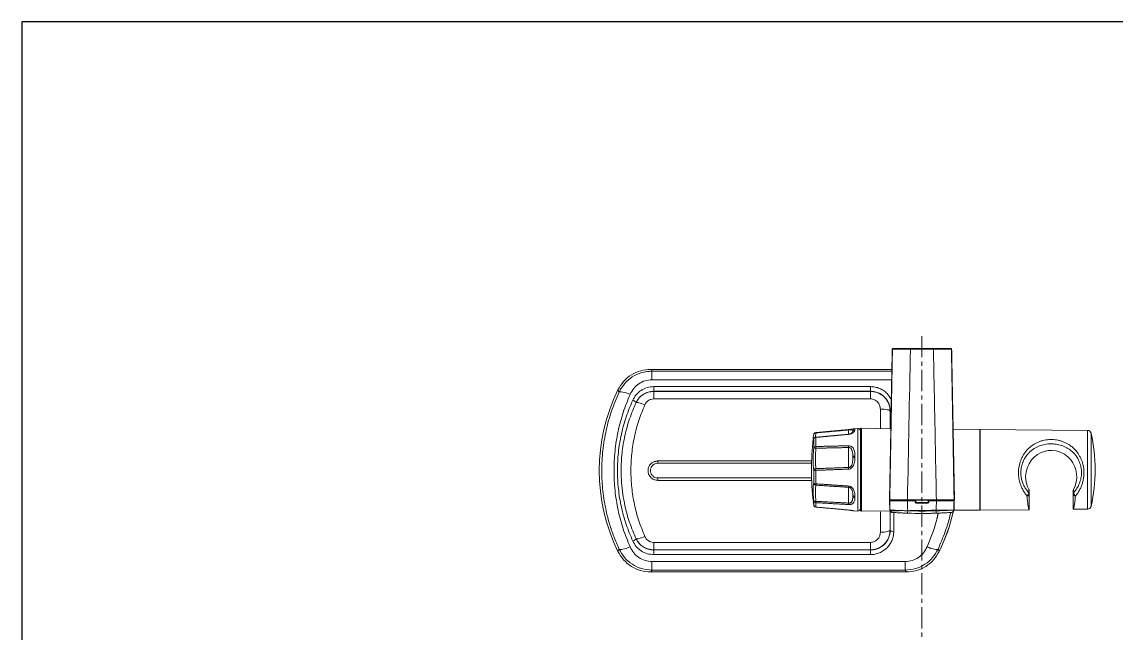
# Model space of a CAD drawing. Extents: x 40 to 880, y -239 to 949.
# Drawn here: x 39.9 to 487.3, y 698.9 to 948.8 of the extents above; entities that cross this region are included whole.
import ezdxf

# ---------------------------------------------------------------- set-up
doc = ezdxf.new("R2010")
doc.units = 0
doc.header["$LTSCALE"] = 23.1
doc.header["$MEASUREMENT"] = 0
doc.linetypes.add('CENTER', pattern=[0.6, 0.375, -0.075, 0.075, -0.075])
doc.layers.get('0').update_dxf_attribs({"linetype": 'CONTINUOUS'})

msp = doc.modelspace()

# ---------------------------------------------------------------- linework, layer by layer
at = {"color": 1, "linetype": 'CENTER', "lineweight": 0}
msp.add_line((407.912, 820.385), (407.912, -33.917), dxfattribs=at)
at = {"color": 2, "linetype": 'Continuous', "lineweight": 15}
for p, q in [((395.765, 815.059), (395.847, 815.059)), ((403.206, 815.059), (412.617, 815.059)), ((419.976, 815.059), (420.059, 815.059)), ((297.544, 806.033), (297.544, 802.527)), ((297.544, 806.033), (395.601, 806.033)), ((386.912, 797.733), (298.252, 797.733)), ((298.252, 794.673), (298.252, 797.733)), ((298.277, 797.787), (298.277, 799.698)), ((386.912, 797.787), (298.277, 797.787)), ((386.912, 797.787), (386.912, 799.698)), ((386.912, 797.733), (386.912, 797.787)), ((386.912, 794.673), (386.912, 797.733)), ((386.912, 794.673), (298.252, 794.673)), ((390.912, 782.577), (390.912, 790.506)), ((394.912, 782.51), (394.912, 789.861)), ((364.566, 778.933), (364.566, 775.215)), ((377.938, 781.988), (377.938, 780.316)), ((381.676, 782.615), (381.676, 748.805)), ((475.599, 749.593), (475.599, 781.828)), ((477.047, 750.754), (477.047, 780.668)), ((363.661, 778.183), (363.661, 774.676)), ((377.938, 766.655), (377.938, 774.805)), ((299.912, 769.322), (299.912, 768.354)), ((362.679, 769.322), (299.912, 769.322)), ((363.661, 765.485), (363.661, 760.286)), ((364.566, 765.471), (364.566, 759.96)), ((299.912, 762.354), (299.912, 761.385)), ((299.912, 761.385), (362.679, 761.385)), ((377.938, 758.527), (377.938, 752.077)), ((363.661, 753.011), (363.661, 751.32)), ((405.098, 753.048), (402, 753.048)), ((410.49, 753.255), (405.334, 753.255)), ((410.123, 752.048), (405.701, 752.048)), ((413.824, 753.048), (410.726, 753.048)), ((390.912, 740.201), (390.912, 748.456)), ((394.912, 740.846), (394.912, 748.506)), ((298.252, 732.975), (298.252, 736.034)), ((298.252, 736.034), (386.912, 736.034)), ((386.912, 736.034), (386.912, 732.975)), ((298.252, 732.975), (386.912, 732.975)), ((298.277, 731.009), (298.277, 732.92)), ((298.277, 732.92), (386.912, 732.92)), ((386.912, 732.975), (386.912, 732.92)), ((386.912, 732.92), (386.912, 731.009)), ((297.544, 724.674), (297.544, 728.18)), ((401.08, 724.674), (401.08, 728.18)), ((401.08, 724.674), (297.544, 724.674))]:
    msp.add_line(p, q, dxfattribs=at)
at = {"color": 7, "linetype": 'Continuous', "lineweight": 15}
for p, q in [((396.065, 815.354), (396.147, 815.354)), ((419.676, 815.354), (419.759, 815.354)), ((395.614, 806.773), (297.08, 806.773)), ((297.08, 806.773), (297.08, 806.772)), ((297.08, 806.772), (395.614, 806.772)), ((420.268, 803.601), (420.231, 805.585)), ((395.535, 802.527), (297.544, 802.527)), ((386.912, 799.698), (298.277, 799.698)), ((395.285, 789.062), (394.662, 753.354)), ((421.162, 753.354), (420.539, 789.062)), ((381.676, 782.615), (380.07, 782.475)), ((382.764, 749.215), (382.764, 782.205)), ((383.269, 782.705), (383.269, 748.715)), ((431.566, 749.204), (431.566, 782.216)), ((475.599, 781.828), (431.764, 782.211)), ((431.764, 782.211), (431.764, 749.211)), ((362.65, 768.354), (299.912, 768.354)), ((299.912, 762.354), (362.65, 762.354)), ((364.566, 752.249), (364.566, 750.455)), ((394.667, 753.048), (394.733, 749.257)), ((401.994, 753.354), (394.785, 753.354)), ((413.83, 753.354), (401.994, 753.354)), ((405.412, 752.654), (405.412, 753.054)), ((410.112, 752.354), (405.712, 752.354)), ((410.412, 753.054), (410.412, 752.654)), ((421.039, 753.354), (413.83, 753.354)), ((421.09, 749.257), (421.156, 753.048)), ((380.071, 748.946), (381.676, 748.805)), ((396.412, 740.549), (396.412, 748.212)), ((431.764, 749.211), (451.764, 749.385)), ((469.764, 749.542), (475.599, 749.593)), ((469.764, 749.562), (469.764, 749.542)), ((298.277, 731.009), (386.912, 731.009)), ((297.544, 728.18), (401.08, 728.18)), ((401.543, 723.935), (297.08, 723.935)), ((297.08, 723.934), (297.08, 723.935)), ((297.08, 723.934), (401.543, 723.934)), ((401.543, 723.934), (401.543, 723.935))]:
    msp.add_line(p, q, dxfattribs=at)
msp.add_lwpolyline([(39.917, -239.163), (879.917, -239.163), (879.917, 948.837), (39.917, 948.837)], close=True)
at = {"color": 7, "linetype": 'Continuous', "lineweight": 15, "flags": 128}
for points in [[(407.769, 815.354), (406.99, 815.354), (406.072, 815.354), (405.153, 815.354), (404.375, 815.354), (403.855, 815.354), (403.673, 815.354)], [(363.692, 780.241), (363.584, 779.538), (363.505, 778.926)], [(377.932, 782.185), (371.881, 781.635), (364.561, 780.968)], [(380.078, 782.475), (379.793, 782.44), (379.394, 782.377), (379.125, 782.334), (378.794, 782.285), (378.394, 782.233), (377.932, 782.185)], [(395.171, 782.506), (383.269, 782.705)], [(431.566, 782.216), (420.657, 782.25)], [(469.901, 757.675), (470.571, 759.115), (471.026, 760.688), (471.232, 762.374), (471.168, 764.108), (470.87, 765.652), (470.355, 767.14), (469.64, 768.524), (468.746, 769.786), (467.563, 771.015), (466.204, 772.039), (465.124, 772.638), (463.969, 773.107), (462.763, 773.434), (461.08, 773.628), (459.388, 773.537), (457.958, 773.227), (456.6, 772.72), (455.228, 771.964), (453.986, 771.017), (452.734, 769.704), (451.706, 768.189), (451.167, 767.09), (450.75, 765.929), (450.464, 764.733), (450.3, 763.137), (450.37, 761.559), (450.646, 760.116), (451.104, 758.762), (451.627, 757.687)], [(451.748, 757.251), (451.703, 757.518), (451.627, 757.687)], [(451.748, 755.92), (451.754, 756.52), (451.76, 757.253)], [(451.764, 757.158), (451.764, 756.122), (451.764, 755.142), (451.764, 754.224), (451.764, 753.372), (451.764, 752.593), (451.764, 751.89), (451.764, 751.267), (451.764, 750.729), (451.764, 750.278), (451.764, 749.917), (451.764, 749.648), (451.764, 749.472), (451.764, 749.391), (451.764, 749.405)], [(469.767, 757.24), (469.774, 756.521), (469.779, 755.93)], [(469.901, 757.675), (469.778, 757.324), (469.771, 757.24)], [(363.505, 752.494), (363.584, 751.882), (363.679, 751.265)], [(364.561, 750.453), (370.61, 749.901), (377.932, 749.236)], [(377.938, 749.233), (377.935, 749.227), (377.933, 749.23), (377.932, 749.236)], [(379.619, 749.008), (379.792, 748.981), (380.078, 748.945)], [(383.269, 748.715), (398.594, 748.981), (402.862, 749.038), (405.014, 749.063), (406.829, 749.083), (411.799, 749.129), (431.566, 749.204)], [(395.785, 748.279), (395.603, 748.309), (395.44, 748.366)]]:
    msp.add_lwpolyline(points, dxfattribs=at)
at = {"color": 2, "linetype": 'Continuous', "lineweight": 15, "flags": 128}
for points in [[(284.08, 797.421), (284.276, 797.549), (284.607, 797.606), (285.061, 797.59), (285.625, 797.502), (286.28, 797.345), (287.008, 797.124), (287.784, 796.844), (288.586, 796.516)], [(294.606, 792.244), (293.934, 792.524), (293.286, 792.765), (292.682, 792.958), (292.144, 793.098), (291.69, 793.179), (291.336, 793.199), (291.094, 793.157), (290.971, 793.054)], [(390.912, 790.506), (391.692, 790.491), (392.443, 790.445), (393.134, 790.37), (393.74, 790.27), (394.238, 790.148), (394.607, 790.009), (394.835, 789.858), (394.912, 789.701)], [(394.912, 789.861), (394.941, 789.919), (395.026, 789.975), (395.165, 790.026), (395.288, 790.058)], [(377.931, 780.318), (371.88, 779.752), (364.56, 779.07)], [(420.038, 748.279), (420.221, 748.309), (420.385, 748.367)], [(294.606, 738.463), (293.934, 738.183), (293.286, 737.943), (292.682, 737.749), (292.144, 737.609), (291.69, 737.528), (291.336, 737.508), (291.094, 737.551), (290.971, 737.653)], [(390.912, 740.201), (391.692, 740.217), (392.443, 740.262), (393.134, 740.337), (393.74, 740.437), (394.238, 740.559), (394.607, 740.698), (394.835, 740.849), (394.912, 741.006)], [(284.08, 733.286), (284.276, 733.159), (284.607, 733.102), (285.061, 733.117), (285.625, 733.205), (286.28, 733.362), (287.008, 733.584), (287.784, 733.863), (288.586, 734.191)], [(414.544, 733.286), (414.347, 733.159), (414.017, 733.102), (413.563, 733.117), (412.999, 733.205), (412.343, 733.362), (411.616, 733.584), (410.839, 733.863), (410.038, 734.191)]]:
    msp.add_lwpolyline(points, dxfattribs=at)
at = {"color": 7, "linetype": 'Continuous', "lineweight": 15}
for centre, radius, start, end in [((396.065, 815.054), 0.3, 90.00061, 179.0009), ((419.759, 815.054), 0.3, 0.99905, 89.99944), ((351.256, 765.354), 75.262, 153.98662, 206.01338), ((364.586, 780.04), 0.917, 109.98947, 175.17206), ((379.375, 780.333), 1.444, 180.58494, 185.48677), ((379.856, 782.143), 1.924, 178.7899, 184.64169), ((381.764, 781.619), 1, 0, 95), ((383.264, 782.205), 0.5, 89.42, 180), ((431.564, 782.016), 0.2, 0, 89.42), ((475.586, 780.328), 1.5, 13.09397, 89.5), ((412.741, 765.711), 66.023, 0, 13.09397), ((479.249, 765.683), 116.489, 173.72904, 186.50382), ((364.494, 774.307), 0.911, 85.43086, 156.07304), ((364.396, 784.322), 18.851, 267.76667, 270.51857), ((412.741, 765.711), 66.023, 346.90603, 0), ((364.432, 761.006), 1.055, 223.06354, 277.3422), ((364.593, 753.198), 0.95, 191.33486, 268.42355), ((394.967, 753.054), 0.3, 90, 181), ((405.112, 753.054), 0.3, 0, 90), ((410.712, 753.054), 0.3, 90, 180), ((420.857, 753.054), 0.3, 359, 90), ((364.649, 751.448), 0.996, 187.36834, 265.27188), ((364.592, 751.344), 0.895, 206.8286, 268.1285), ((376.014, 729.049), 20.278, 80.65736, 84.57113), ((381.764, 749.802), 1, 265, 0), ((383.264, 749.215), 0.5, 180, 270.58), ((395.733, 749.285), 1, 181.00033, 265.95311), ((347.368, 765.354), 75.262, 333.98662, 346.93388), ((347.368, 765.354), 75.263, 333.98662, 347.0083), ((420.091, 749.285), 1, 274.04863, 359.4625), ((431.564, 749.404), 0.2, 270.58, 0), ((475.586, 751.093), 1.5, 270.5, 346.90603)]:
    msp.add_arc(centre, radius, start, end, dxfattribs=at)
at = {"color": 2, "linetype": 'Continuous', "lineweight": 15}
for centre, radius, start, end in [((396.057, 815.067), 0.285, 106.65086, 181.59023), ((396.147, 815.054), 0.3, 90.0029, 179.00323), ((404.142, 815.131), 0.938, 166.28481, 184.42348), ((411.682, 815.131), 0.938, 355.57652, 13.71519), ((419.676, 815.054), 0.3, 0.99677, 89.9971), ((419.767, 815.067), 0.284, 358.3869, 73.34333), ((289.116, 791.949), 2.281, 32.86137, 75.92943), ((364.586, 777.988), 0.945, 91.16467, 168.06672), ((364.582, 778.159), 0.897, 110.19247, 161.67156), ((377.875, 782.577), 2.259, 271.43548, 317.43182), ((380.613, 781.231), 1, 94.80495, 161.40874), ((380.604, 781.144), 0.992, 94.32989, 161.1496), ((387.488, 775.165), 9.557, 177.83985, 182.16015), ((380.466, 769.858), 1.446, 87.50143, 123.62872), ((380.423, 769.334), 1.519, 85.98809, 119.90803), ((386.556, 766.312), 8.625, 177.72215, 182.27785), ((382.765, 758.787), 4.834, 176.91572, 183.08428), ((384.295, 751.781), 6.364, 177.33179, 182.66821), ((380.493, 755.784), 1.002, 214.28938, 272.04236), ((380.523, 755.44), 1.017, 212.509, 270.35349), ((395.09, 753.054), 0.3, 90.00359, 181.00337), ((402.801, 753.125), 0.805, 163.48298, 185.45489), ((406.745, 753.125), 1.649, 172.04388, 182.67789), ((405.179, 757.213), 4.565, 268.98241, 272.92574), ((407.791, 752.125), 2.092, 173.7383, 182.11218), ((408.033, 752.125), 2.092, 357.88782, 6.2617), ((410.645, 757.213), 4.565, 267.07426, 271.01759), ((409.079, 753.125), 1.649, 357.32211, 7.95612), ((413.023, 753.125), 0.805, 354.54511, 16.51702), ((420.733, 753.054), 0.3, 358.99663, 89.99641), ((395.855, 749.276), 1, 180.99763, 245.47285), ((404.658, 748.607), 2.598, 172.81584, 194.64882), ((411.165, 748.607), 2.598, 345.35118, 7.18416), ((419.968, 749.276), 1, 294.65535, 359.00272), ((396.052, 742.662), 2.144, 237.87792, 279.67484), ((289.116, 738.758), 2.281, 284.07059, 327.13882)]:
    msp.add_arc(centre, radius, start, end, dxfattribs=at)
for points, knots in [([(394.785, 753.354), (394.963, 763.687), (395.317, 784.255), (395.671, 804.823), (395.847, 815.059)], [0, 0, 0, 0, 0.5023712, 1, 1, 1, 1]), ([(395.847, 815.059), (395.854, 815.059), (395.908, 815.059), (396.104, 815.06), (396.245, 815.06), (396.613, 815.06), (396.843, 815.06), (397.372, 815.061), (397.672, 815.061), (398.177, 815.061), (398.355, 815.061), (398.725, 815.061), (398.916, 815.061), (399.509, 815.06), (399.928, 815.06), (400.596, 815.06), (400.825, 815.06), (401.286, 815.06), (401.52, 815.06), (402.228, 815.059), (402.712, 815.059), (403.206, 815.059)], [0, 0, 0, 0, 0.125, 0.125, 0.25, 0.25, 0.375, 0.375, 0.5, 0.5, 0.5625, 0.5625, 0.625, 0.625, 0.75, 0.75, 0.8125, 0.8125, 0.875, 0.875, 1, 1, 1, 1]), ([(412.617, 815.059), (413.11, 815.059), (413.604, 815.059), (414.554, 815.06), (415.012, 815.06), (415.896, 815.06), (416.324, 815.06), (417.115, 815.061), (417.481, 815.061), (417.986, 815.061), (418.147, 815.061), (418.45, 815.061), (418.591, 815.061), (418.986, 815.06), (419.211, 815.06), (419.488, 815.06), (419.571, 815.06), (419.712, 815.06), (419.771, 815.06), (419.916, 815.059), (419.969, 815.059), (419.976, 815.059)], [0, 0, 0, 0, 0.125, 0.125, 0.25, 0.25, 0.375, 0.375, 0.5, 0.5, 0.5625, 0.5625, 0.625, 0.625, 0.75, 0.75, 0.8125, 0.8125, 0.875, 0.875, 1, 1, 1, 1]), ([(413.83, 753.354), (413.627, 763.698), (413.224, 784.266), (412.819, 804.835), (412.617, 815.059)], [0, 0, 0, 0, 0.5029159, 1, 1, 1, 1]), ([(284.08, 797.421), (284.766, 798.629), (286.145, 801.054), (289.394, 803.794), (293.266, 805.673), (296.115, 805.913), (297.544, 806.033)], [0, 0, 0, 0, 0.2474218, 0.4965672, 0.7475327, 1, 1, 1, 1]), ([(284.08, 733.286), (283.344, 734.964), (281.884, 738.295), (280.15, 743.491), (278.53, 749.696), (277.323, 756.99), (276.866, 765.333), (277.317, 773.683), (278.685, 781.894), (280.872, 789.898), (283.01, 794.911), (284.08, 797.421)], [0, 0, 0, 0, 0.0841313, 0.1670103, 0.2494397, 0.3749707, 0.4998428, 0.6244219, 0.7500758, 0.8749089, 1, 1, 1, 1]), ([(298.252, 797.733), (297.48, 797.668), (295.942, 797.539), (293.846, 796.523), (292.083, 795.034), (291.341, 793.712), (290.971, 793.054)], [0, 0, 0, 0, 0.2527736, 0.503632, 0.7526517, 1, 1, 1, 1]), ([(298.277, 797.787), (297.51, 797.724), (295.977, 797.597), (293.891, 796.602), (292.136, 795.139), (291.401, 793.837), (291.032, 793.187)], [0, 0, 0, 0, 0.2499875, 0.4996233, 0.7496985, 1, 1, 1, 1]), ([(394.912, 789.861), (394.882, 790.38), (394.822, 791.417), (394.198, 793.394), (392.746, 795.59), (390.516, 797.066), (388.492, 797.698), (387.433, 797.758), (386.912, 797.787)], [0, 0, 0, 0, 0.1259262, 0.25169, 0.5013047, 0.7502917, 0.8770134, 1, 1, 1, 1]), ([(394.912, 789.701), (394.911, 789.763), (394.91, 789.932), (394.887, 790.451), (394.762, 791.424), (394.215, 793.258), (392.753, 795.494), (390.527, 796.995), (388.501, 797.641), (387.438, 797.702), (386.912, 797.733)], [0, 0, 0, 0, 0.0147946, 0.0404945, 0.1245576, 0.2489449, 0.496764, 0.7467437, 0.8746023, 1, 1, 1, 1]), ([(291.032, 793.187), (290.104, 791.003), (288.25, 786.643), (286.355, 779.691), (285.171, 772.568), (284.825, 766.135), (285.03, 760.526), (285.554, 755.727), (286.573, 750.217), (288.256, 744.047), (290.105, 739.7), (291.032, 737.521)], [0, 0, 0, 0, 0.1253781, 0.2503736, 0.3758739, 0.5002035, 0.5832673, 0.6664367, 0.7503824, 0.8748234, 1, 1, 1, 1]), ([(294.606, 792.244), (293.742, 790.133), (292.017, 785.918), (290.259, 779.221), (289.156, 772.354), (288.791, 765.38), (289.151, 758.403), (290.249, 751.528), (292.009, 744.81), (293.74, 740.579), (294.606, 738.463)], [0, 0, 0, 0, 0.1248255, 0.2491827, 0.3746453, 0.4997023, 0.6242499, 0.7498355, 0.8749157, 1, 1, 1, 1]), ([(298.252, 794.673), (297.865, 794.639), (297.09, 794.571), (296.039, 794.04), (295.159, 793.265), (294.791, 792.585), (294.606, 792.244)], [0, 0, 0, 0, 0.2479433, 0.4966124, 0.7473101, 1, 1, 1, 1]), ([(390.912, 790.506), (390.854, 791.044), (390.739, 792.115), (389.98, 793.272), (389.175, 793.975), (388.475, 794.369), (387.711, 794.625), (387.178, 794.657), (386.912, 794.673)], [0, 0, 0, 0, 0.2536487, 0.5043628, 0.6294837, 0.7532324, 0.8769822, 1, 1, 1, 1]), ([(363.661, 778.183), (363.628, 778.104), (363.562, 777.944), (363.495, 777.87), (363.453, 777.918), (363.439, 778.099), (363.455, 778.419), (363.478, 778.702), (363.506, 778.923), (363.51, 778.957), (363.511, 778.969)], [0, 0, 0, 0, 0.1618148, 0.3235178, 0.4855757, 0.6476139, 0.809071, 0.9706147, 0.9895112, 1, 1, 1, 1]), ([(363.706, 780.236), (363.717, 780.278), (363.753, 780.415), (363.938, 780.6), (364.226, 780.758), (364.455, 780.782), (364.566, 780.793)], [0, 0, 0, 0, 0.1327458, 0.4277437, 0.722739, 1, 1, 1, 1]), ([(364.352, 779.014), (364.355, 779.093), (364.36, 779.258), (364.401, 779.653), (364.467, 780.155), (364.533, 780.58), (364.566, 780.793)], [0, 0, 0, 0, 0.2331599, 0.4866259, 0.7422124, 1, 1, 1, 1]), ([(377.938, 781.988), (378.039, 781.997), (378.244, 782.017), (378.524, 782.038), (378.727, 782.049), (378.869, 782.052), (379.056, 782.051), (379.224, 782.035), (379.362, 782), (379.487, 781.946), (379.588, 781.85), (379.65, 781.708), (379.66, 781.603), (379.665, 781.55)], [0, 0, 0, 0, 0.0625564, 0.125683, 0.1867542, 0.2183296, 0.2508355, 0.3690187, 0.4329549, 0.5006451, 0.6633542, 0.8322412, 1, 1, 1, 1]), ([(363.444, 769.749), (363.447, 770.147), (363.452, 770.942), (363.495, 772.177), (363.561, 773.427), (363.628, 774.26), (363.661, 774.676)], [0, 0, 0, 0, 0.2491475, 0.4984136, 0.749011, 1, 1, 1, 1]), ([(363.675, 774.665), (363.704, 774.653), (363.763, 774.628), (363.974, 774.585), (364.25, 774.543), (364.463, 774.521), (364.566, 774.51)], [0, 0, 0, 0, 0.243327, 0.5000001, 0.756673, 1, 1, 1, 1]), ([(364.351, 770.032), (364.354, 770.391), (364.359, 771.11), (364.401, 772.229), (364.467, 773.369), (364.533, 774.129), (364.566, 774.51)], [0, 0, 0, 0, 0.2469235, 0.495843, 0.746842, 1, 1, 1, 1]), ([(377.938, 774.805), (378.039, 774.801), (378.243, 774.795), (378.523, 774.694), (378.725, 774.567), (378.868, 774.442), (379.055, 774.243), (379.222, 773.966), (379.36, 773.619), (379.486, 773.195), (379.588, 772.598), (379.649, 771.837), (379.66, 771.319), (379.665, 771.062)], [0, 0, 0, 0, 0.0625607, 0.1256864, 0.1867642, 0.2183383, 0.250839, 0.3690316, 0.4329649, 0.5006468, 0.6633536, 0.8322305, 1, 1, 1, 1]), ([(450.866, 754.986), (450.545, 755.386), (449.919, 756.169), (449.126, 757.486), (448.526, 758.747), (448.092, 759.928), (447.786, 761.005), (447.563, 762.096), (447.413, 763.27), (447.358, 764.527), (447.422, 765.858), (447.604, 767.15), (447.897, 768.392), (448.291, 769.58), (448.717, 770.553), (449.124, 771.329), (449.477, 771.925), (449.861, 772.501), (450.274, 773.056), (450.783, 773.67), (451.399, 774.324), (452.152, 775.006), (452.963, 775.634), (453.894, 776.242), (454.938, 776.8), (456.106, 777.287), (457.325, 777.664), (458.573, 777.924), (459.835, 778.066), (461.091, 778.093), (462.343, 778.006), (463.589, 777.805), (464.814, 777.488), (466.003, 777.058), (467.137, 776.521), (468.073, 775.963), (468.833, 775.427), (469.446, 774.936), (470.054, 774.387), (470.647, 773.777), (471.284, 773.027), (471.931, 772.132), (472.554, 771.077), (473.084, 769.956), (473.515, 768.78), (473.841, 767.556), (474.058, 766.296), (474.162, 765.008), (474.15, 763.702), (474.041, 762.587), (473.885, 761.665), (473.721, 760.927), (473.519, 760.196), (473.278, 759.472), (472.912, 758.533), (472.366, 757.406), (471.592, 756.13), (470.984, 755.37), (470.673, 754.981)], [0, 0, 0, 0, 0.0274646, 0.0536358, 0.078642, 0.096725, 0.1143047, 0.1314565, 0.1482619, 0.168304, 0.1881528, 0.2079742, 0.2267931, 0.2457969, 0.2651196, 0.2760028, 0.286941, 0.297955, 0.3090648, 0.3202902, 0.3366426, 0.3529931, 0.370244, 0.3872037, 0.407657, 0.4279797, 0.4480076, 0.4676954, 0.4867088, 0.5053876, 0.5239794, 0.5429844, 0.5627242, 0.5825409, 0.6027439, 0.623168, 0.6356747, 0.6483135, 0.6617288, 0.6757889, 0.6898628, 0.7094399, 0.7287046, 0.7477734, 0.7670937, 0.7861612, 0.8051203, 0.824507, 0.8440208, 0.8638164, 0.8753533, 0.8870673, 0.8989842, 0.9111282, 0.9235224, 0.9479282, 0.9733804, 1, 1, 1, 1]), ([(363.661, 765.485), (363.628, 765.798), (363.562, 766.424), (363.495, 767.47), (363.452, 768.574), (363.447, 769.357), (363.444, 769.749)], [0, 0, 0, 0, 0.2499618, 0.4995543, 0.7498273, 1, 1, 1, 1]), ([(364.566, 766.158), (364.533, 766.446), (364.467, 767.02), (364.401, 767.975), (364.359, 768.976), (364.354, 769.681), (364.351, 770.032)], [0, 0, 0, 0, 0.253158, 0.5041571, 0.7530764, 1, 1, 1, 1]), ([(379.665, 770.65), (379.662, 770.455), (379.655, 770.07), (379.621, 769.483), (379.56, 768.905), (379.451, 768.315), (379.304, 767.839), (379.128, 767.478), (378.969, 767.23), (378.771, 767.005), (378.525, 766.818), (378.244, 766.687), (378.04, 766.666), (377.938, 766.655)], [0, 0, 0, 0, 0.12628143, 0.2494657, 0.37836038, 0.49907129, 0.63027814, 0.69076394, 0.74846921, 0.81285766, 0.874287, 0.93742393, 1, 1, 1, 1]), ([(298.384, 769.021), (297.978, 768.806), (297.168, 768.375), (296.318, 767.26), (295.876, 765.951), (295.91, 764.565), (296.413, 763.271), (297.325, 762.23), (298.538, 761.522), (299.454, 761.431), (299.912, 761.385)], [0, 0, 0, 0, 0.1252907, 0.2502845, 0.3748778, 0.4994409, 0.6241933, 0.7491657, 0.874427, 1, 1, 1, 1]), ([(364.566, 766.158), (364.463, 766.139), (364.25, 766.099), (363.974, 765.956), (363.763, 765.768), (363.704, 765.623), (363.675, 765.552)], [0, 0, 0, 0, 0.243327, 0.5000001, 0.7566732, 1, 1, 1, 1]), ([(363.661, 753.011), (363.628, 753.405), (363.562, 754.19), (363.495, 755.309), (363.453, 756.367), (363.44, 757.348), (363.453, 758.242), (363.495, 759.036), (363.561, 759.735), (363.628, 760.102), (363.661, 760.286)], [0, 0, 0, 0, 0.1249222, 0.2496908, 0.3747832, 0.4998279, 0.6244566, 0.7491197, 0.8745114, 1, 1, 1, 1]), ([(363.661, 760.286), (363.684, 760.178), (363.729, 759.967), (363.938, 759.701), (364.221, 759.5), (364.45, 759.452), (364.566, 759.428)], [0, 0, 0, 0, 0.2568218, 0.4999986, 0.7460126, 1, 1, 1, 1]), ([(364.566, 752.817), (364.533, 753.179), (364.467, 753.899), (364.401, 754.92), (364.36, 755.877), (364.347, 756.76), (364.36, 757.566), (364.401, 758.287), (364.467, 758.924), (364.533, 759.259), (364.566, 759.428)], [0, 0, 0, 0, 0.126533, 0.2519883, 0.3764055, 0.4998264, 0.6233291, 0.7478313, 0.873375, 1, 1, 1, 1]), ([(377.938, 758.527), (378.039, 758.514), (378.243, 758.488), (378.523, 758.366), (378.725, 758.228), (378.868, 758.101), (379.055, 757.902), (379.222, 757.641), (379.36, 757.329), (379.486, 756.959), (379.588, 756.456), (379.649, 755.837), (379.66, 755.425), (379.665, 755.219)], [0, 0, 0, 0, 0.0625607, 0.1256864, 0.1867641, 0.2183382, 0.2508389, 0.3690316, 0.432965, 0.5006468, 0.6633537, 0.8322305, 1, 1, 1, 1]), ([(451.627, 757.687), (451.62, 757.595), (451.606, 757.403), (451.586, 757.142), (451.565, 756.885), (451.544, 756.634), (451.53, 756.477), (451.523, 756.397)], [0, 0, 0, 0, 0.1731281, 0.3596846, 0.5596778, 0.7731146, 1, 1, 1, 1]), ([(470.003, 756.406), (469.997, 756.485), (469.983, 756.639), (469.962, 756.887), (469.942, 757.139), (469.922, 757.396), (469.908, 757.584), (469.901, 757.675)], [0, 0, 0, 0, 0.2264551, 0.4396768, 0.6396703, 0.826442, 1, 1, 1, 1]), ([(364.566, 752.817), (364.456, 752.814), (364.227, 752.808), (363.936, 752.847), (363.726, 752.916), (363.682, 752.98), (363.661, 753.011)], [0, 0, 0, 0, 0.242252, 0.4999994, 0.7577486, 1, 1, 1, 1]), ([(379.665, 754.894), (379.662, 754.74), (379.655, 754.437), (379.621, 753.982), (379.56, 753.541), (379.451, 753.107), (379.304, 752.77), (379.128, 752.529), (378.969, 752.371), (378.771, 752.235), (378.525, 752.132), (378.244, 752.071), (378.04, 752.075), (377.938, 752.077)], [0, 0, 0, 0, 0.1262814, 0.2494657, 0.3783604, 0.4990712, 0.6302781, 0.690764, 0.7484693, 0.8128577, 0.874287, 0.9374239, 1, 1, 1, 1]), ([(402, 753.048), (401.904, 753.048), (401.711, 753.048), (401.424, 753.048), (401.138, 753.048), (400.855, 753.048), (400.575, 753.047), (400.298, 753.047), (400.026, 753.047), (399.759, 753.047), (399.497, 753.047), (399.24, 753.047), (398.99, 753.046), (398.747, 753.046), (398.511, 753.046), (398.281, 753.046), (398.06, 753.046), (397.846, 753.046), (397.641, 753.046), (397.444, 753.046), (397.255, 753.047), (397.074, 753.047), (396.848, 753.047), (396.58, 753.047), (396.28, 753.046), (395.998, 753.046), (395.737, 753.046), (395.503, 753.046), (395.296, 753.047), (395.122, 753.047), (394.982, 753.047), (394.878, 753.048), (394.81, 753.048), (394.797, 753.048), (394.79, 753.048)], [0, 0, 0, 0, 0.0249443, 0.0499098, 0.0748746, 0.0998163, 0.1247126, 0.1495414, 0.1742805, 0.1989081, 0.2234028, 0.2477438, 0.2719105, 0.2958832, 0.3196428, 0.3431711, 0.3664505, 0.3894646, 0.4121976, 0.4346348, 0.4567625, 0.4785679, 0.5000395, 0.5413157, 0.5837691, 0.6273085, 0.6718299, 0.7172168, 0.7633417, 0.8100671, 0.8572479, 0.9047332, 0.9523688, 1, 1, 1, 1]), ([(405.412, 753.054), (405.412, 753.053), (405.405, 753.052), (405.374, 753.051), (405.35, 753.05), (405.288, 753.049), (405.251, 753.049), (405.173, 753.048), (405.134, 753.048), (405.098, 753.048)], [0, 0, 0, 0, 0.25, 0.25, 0.5, 0.5, 0.75, 0.75, 1, 1, 1, 1]), ([(405.701, 752.048), (405.675, 752.049), (405.622, 752.051), (405.545, 752.068), (405.457, 752.097), (405.363, 752.147), (405.272, 752.221), (405.196, 752.313), (405.141, 752.417), (405.105, 752.531), (405.1, 752.609), (405.098, 752.648)], [0, 0, 0, 0, 0.0831673, 0.1663689, 0.2510477, 0.3770432, 0.5011488, 0.6250255, 0.7505616, 0.875364, 1, 1, 1, 1]), ([(410.726, 752.648), (410.725, 752.622), (410.723, 752.57), (410.706, 752.493), (410.676, 752.406), (410.627, 752.312), (410.552, 752.221), (410.46, 752.146), (410.355, 752.091), (410.241, 752.055), (410.162, 752.051), (410.123, 752.048)], [0, 0, 0, 0, 0.0833682, 0.1661847, 0.2498839, 0.375504, 0.4995055, 0.6235053, 0.7494022, 0.8754823, 1, 1, 1, 1]), ([(410.726, 753.048), (410.69, 753.048), (410.65, 753.048), (410.573, 753.049), (410.536, 753.049), (410.474, 753.05), (410.449, 753.051), (410.419, 753.052), (410.412, 753.053), (410.412, 753.054)], [0, 0, 0, 0, 0.25, 0.25, 0.5, 0.5, 0.75, 0.75, 1, 1, 1, 1]), ([(421.033, 753.048), (421.031, 753.048), (421.026, 753.048), (421.005, 753.048), (420.974, 753.048), (420.933, 753.048), (420.881, 753.047), (420.819, 753.047), (420.748, 753.047), (420.666, 753.047), (420.576, 753.047), (420.476, 753.047), (420.368, 753.046), (420.252, 753.046), (420.128, 753.046), (419.997, 753.046), (419.86, 753.046), (419.716, 753.046), (419.566, 753.046), (419.412, 753.046), (419.253, 753.047), (419.09, 753.047), (418.871, 753.047), (418.586, 753.047), (418.219, 753.046), (417.823, 753.046), (417.397, 753.046), (416.945, 753.046), (416.468, 753.047), (415.969, 753.047), (415.451, 753.047), (414.918, 753.048), (414.375, 753.048), (414.007, 753.048), (413.824, 753.048)], [0, 0, 0, 0, 0.0249434, 0.0499082, 0.0748722, 0.0998132, 0.1247089, 0.149537, 0.1742754, 0.1989025, 0.2233968, 0.2477372, 0.2719035, 0.2958758, 0.3196351, 0.3431631, 0.3664423, 0.3894561, 0.412189, 0.434626, 0.4567536, 0.4785591, 0.5000306, 0.5413069, 0.5837605, 0.6273002, 0.6718221, 0.7172097, 0.7633354, 0.8100618, 0.8572437, 0.9047302, 0.9523672, 1, 1, 1, 1]), ([(450.866, 754.986), (450.942, 755.046), (451.098, 755.17), (451.32, 755.42), (451.495, 755.688), (451.555, 755.856), (451.582, 755.934)], [0, 0, 0, 0, 0.2451457, 0.5018672, 0.7714369, 1, 1, 1, 1]), ([(451.764, 755.58), (451.752, 755.511), (451.733, 755.406), (451.621, 755.273), (451.506, 755.18), (451.362, 755.101), (451.153, 755.021), (450.979, 755), (450.866, 754.986)], [0, 0, 0, 0, 0.2395069, 0.368394, 0.5000022, 0.6316105, 0.7604976, 1, 1, 1, 1]), ([(451.764, 749.405), (451.726, 749.448), (451.651, 749.534), (451.539, 749.87), (451.427, 750.354), (451.315, 750.997), (451.203, 751.787), (451.09, 752.721), (450.978, 753.778), (450.904, 754.583), (450.866, 754.986)], [0, 0, 0, 0, 0.1249739, 0.24995525, 0.37494408, 0.49994037, 0.62494406, 0.74995532, 0.87497393, 1, 1, 1, 1]), ([(470.673, 754.981), (470.559, 754.994), (470.383, 755.015), (470.172, 755.094), (470.026, 755.173), (469.908, 755.268), (469.794, 755.402), (469.776, 755.51), (469.764, 755.58)], [0, 0, 0, 0, 0.2392576, 0.368232, 0.4999976, 0.6317642, 0.7607402, 1, 1, 1, 1]), ([(470.673, 754.981), (470.635, 754.591), (470.559, 753.81), (470.445, 752.785), (470.332, 751.879), (470.218, 751.112), (470.104, 750.488), (469.991, 750.017), (469.877, 749.689), (469.801, 749.605), (469.764, 749.562)], [0, 0, 0, 0, 0.12497329, 0.24995417, 0.37494272, 0.49993892, 0.62494275, 0.74995419, 0.87497328, 1, 1, 1, 1]), ([(402.081, 748.932), (401.593, 748.945), (401.117, 748.96), (400.42, 748.984), (400.19, 748.992), (399.737, 749.009), (399.513, 749.017), (398.857, 749.044), (398.445, 749.062), (397.865, 749.089), (397.677, 749.098), (397.315, 749.115), (397.14, 749.124), (396.645, 749.15), (396.351, 749.166), (395.833, 749.195), (395.608, 749.209), (395.247, 749.231), (395.109, 749.24), (394.916, 749.253), (394.863, 749.257), (394.856, 749.259)], [0, 0, 0, 0, 0.125, 0.125, 0.1875, 0.1875, 0.25, 0.25, 0.375, 0.375, 0.4375, 0.4375, 0.5, 0.5, 0.625, 0.625, 0.75, 0.75, 0.875, 0.875, 1, 1, 1, 1]), ([(420.968, 749.259), (420.96, 749.257), (420.908, 749.253), (420.766, 749.243), (420.707, 749.24), (420.569, 749.231), (420.488, 749.226), (420.216, 749.209), (419.996, 749.196), (419.608, 749.174), (419.47, 749.166), (419.173, 749.15), (419.015, 749.141), (418.52, 749.116), (418.162, 749.098), (417.387, 749.062), (416.967, 749.044), (416.098, 749.009), (415.648, 748.992), (414.715, 748.96), (414.23, 748.945), (413.743, 748.932)], [0, 0, 0, 0, 0.125, 0.125, 0.1875, 0.1875, 0.25, 0.25, 0.375, 0.375, 0.4375, 0.4375, 0.5, 0.5, 0.625, 0.625, 0.75, 0.75, 0.875, 0.875, 1, 1, 1, 1]), ([(419.654, 748.252), (419.625, 748.11), (419.095, 745.432), (417.535, 740.344), (415.542, 735.643), (414.544, 733.286)], [0, 0, 0, 0, 0.0272035, 0.5124646, 1, 1, 1, 1]), ([(294.606, 738.463), (294.792, 738.12), (295.161, 737.439), (296.044, 736.664), (297.094, 736.135), (297.867, 736.068), (298.252, 736.034)], [0, 0, 0, 0, 0.2540036, 0.5047658, 0.7532066, 1, 1, 1, 1]), ([(386.912, 732.975), (387.439, 733.005), (388.504, 733.067), (390.532, 733.714), (392.758, 735.22), (394.469, 737.836), (394.904, 739.911), (394.911, 740.944), (394.912, 741.006)], [0, 0, 0, 0, 0.1257832, 0.2540416, 0.5041754, 0.7523661, 0.9850512, 1, 1, 1, 1]), ([(386.912, 732.92), (387.434, 732.95), (388.495, 733.01), (390.522, 733.643), (392.733, 735.124), (394.554, 737.748), (394.792, 739.813), (394.912, 740.846)], [0, 0, 0, 0, 0.1233787, 0.2505241, 0.4996744, 0.7497206, 1, 1, 1, 1]), ([(386.912, 736.034), (387.18, 736.05), (387.714, 736.083), (388.48, 736.34), (389.179, 736.734), (389.982, 737.439), (390.739, 738.595), (390.854, 739.664), (390.912, 740.201)], [0, 0, 0, 0, 0.124014, 0.2472814, 0.3716781, 0.4960574, 0.7468989, 1, 1, 1, 1]), ([(290.971, 737.653), (291.343, 736.991), (292.088, 735.666), (293.856, 734.178), (295.949, 733.167), (297.483, 733.039), (298.252, 732.975)], [0, 0, 0, 0, 0.2486418, 0.497747, 0.7483938, 1, 1, 1, 1]), ([(291.032, 737.521), (291.403, 736.866), (292.141, 735.562), (293.902, 734.099), (295.986, 733.108), (297.514, 732.983), (298.277, 732.92)], [0, 0, 0, 0, 0.2515998, 0.5017716, 0.751204, 1, 1, 1, 1]), ([(297.544, 724.674), (296.121, 724.793), (293.28, 725.032), (289.413, 726.901), (286.154, 729.641), (284.77, 732.072), (284.08, 733.286)], [0, 0, 0, 0, 0.2513518, 0.5020675, 0.7512808, 1, 1, 1, 1]), ([(414.544, 733.286), (413.857, 732.078), (412.479, 729.653), (409.229, 726.913), (405.358, 725.035), (402.509, 724.794), (401.08, 724.674)], [0, 0, 0, 0, 0.2474217, 0.4965673, 0.7475325, 1, 1, 1, 1])]:
    msp.add_open_spline(points, degree=3, knots=knots, dxfattribs=at)
at = {"color": 7, "linetype": 'Continuous', "lineweight": 15}
for points, knots in [([(395.765, 815.059), (395.761, 814.801), (395.751, 814.287), (395.738, 813.516), (395.724, 812.746), (395.71, 811.978), (395.696, 811.211), (395.682, 810.446), (395.668, 809.681), (395.654, 808.918), (395.64, 808.157), (395.626, 807.396), (395.612, 806.637), (395.598, 805.88), (395.588, 805.376), (395.584, 805.124)], [0, 0, 0, 0, 0.0771086, 0.1541343, 0.2310913, 0.3079936, 0.3848554, 0.461691, 0.5385146, 0.6153404, 0.6921827, 0.7690555, 0.8459733, 0.92295, 1, 1, 1, 1]), ([(396.147, 815.354), (396.15, 815.354), (396.154, 815.354), (396.175, 815.354), (396.206, 815.354), (396.247, 815.354), (396.324, 815.354), (396.462, 815.354), (396.698, 815.354), (396.995, 815.354), (397.467, 815.354), (398.197, 815.354), (399.086, 815.354), (399.875, 815.354), (400.5, 815.354), (401.153, 815.354), (401.756, 815.354), (402.293, 815.354), (402.759, 815.354), (403.073, 815.354), (403.23, 815.354)], [0, 0, 0, 0, 0.0252194, 0.0503824, 0.0755239, 0.1006785, 0.1258811, 0.1881286, 0.2504232, 0.3130816, 0.3757498, 0.5001513, 0.625301, 0.6876008, 0.7499494, 0.8124938, 0.8750874, 0.9167185, 0.9583035, 1, 1, 1, 1]), ([(403.23, 815.354), (403.49, 815.354), (404.009, 815.354), (404.789, 815.354), (405.569, 815.354), (406.35, 815.354), (407.131, 815.354), (408.042, 815.354), (409.083, 815.354), (410.254, 815.354), (411.425, 815.354), (412.204, 815.354), (412.593, 815.354)], [0, 0, 0, 0, 0.0833667, 0.1667003, 0.2500158, 0.3333282, 0.4166523, 0.5000031, 0.6249942, 0.7499576, 0.8749429, 1, 1, 1, 1]), ([(412.593, 815.354), (412.688, 815.354), (412.878, 815.354), (413.162, 815.354), (413.443, 815.354), (413.723, 815.354), (414.136, 815.354), (414.677, 815.354), (415.33, 815.354), (415.955, 815.354), (416.743, 815.354), (417.632, 815.354), (418.361, 815.354), (418.833, 815.354), (419.128, 815.354), (419.364, 815.354), (419.517, 815.354), (419.609, 815.354), (419.661, 815.354), (419.671, 815.354), (419.676, 815.354)], [0, 0, 0, 0, 0.0252194, 0.0503824, 0.0755239, 0.1006785, 0.1258811, 0.1881286, 0.2504232, 0.3130816, 0.3757498, 0.5001513, 0.625301, 0.6876008, 0.7499494, 0.8124938, 0.8750874, 0.9167185, 0.9583035, 1, 1, 1, 1]), ([(420.276, 803.203), (420.271, 803.445), (420.262, 803.93), (420.249, 804.66), (420.235, 805.391), (420.221, 806.124), (420.208, 806.858), (420.194, 807.595), (420.18, 808.332), (420.162, 809.321), (420.139, 810.562), (420.112, 812.058), (420.085, 813.557), (420.067, 814.558), (420.059, 815.059)], [0, 0, 0, 0, 0.0624561, 0.1248582, 0.1872169, 0.2495429, 0.3118471, 0.3741402, 0.436433, 0.4987362, 0.6240996, 0.7493729, 0.8746438, 1, 1, 1, 1]), ([(283.618, 798.362), (284.333, 799.569), (285.761, 801.98), (289.06, 804.648), (292.901, 806.435), (295.688, 806.66), (297.08, 806.772)], [0, 0, 0, 0, 0.2505721, 0.5006003, 0.7504703, 1, 1, 1, 1]), ([(297.544, 802.527), (296.589, 802.442), (294.676, 802.273), (292.092, 800.951), (289.939, 799.031), (289.038, 797.357), (288.586, 796.516)], [0, 0, 0, 0, 0.247137, 0.4954915, 0.7464703, 1, 1, 1, 1]), ([(395.584, 805.124), (395.579, 804.876), (395.57, 804.381), (395.556, 803.64), (395.542, 802.903), (395.528, 802.168), (395.514, 801.436), (395.5, 800.708), (395.487, 799.981), (395.473, 799.258), (395.456, 798.343), (395.435, 797.241), (395.411, 795.956), (395.387, 794.684), (395.364, 793.422), (395.348, 792.592), (395.341, 792.177)], [0, 0, 0, 0, 0.0554565, 0.1108683, 0.1662453, 0.2215973, 0.2769342, 0.3322658, 0.387602, 0.4429526, 0.4983275, 0.5986014, 0.6988471, 0.7991232, 0.899488, 1, 1, 1, 1]), ([(420.463, 793.268), (420.459, 793.497), (420.45, 793.956), (420.437, 794.648), (420.424, 795.343), (420.411, 796.042), (420.398, 796.744), (420.385, 797.449), (420.371, 798.157), (420.358, 798.868), (420.344, 799.582), (420.331, 800.3), (420.317, 801.021), (420.304, 801.745), (420.29, 802.472), (420.281, 802.959), (420.276, 803.203)], [0, 0, 0, 0, 0.071664, 0.1432418, 0.2147458, 0.2861886, 0.3575825, 0.4289401, 0.500274, 0.5715967, 0.6429207, 0.7142586, 0.785623, 0.8570264, 0.9284812, 1, 1, 1, 1]), ([(288.586, 796.516), (287.589, 794.076), (285.597, 789.198), (283.562, 781.422), (282.289, 773.445), (281.87, 765.334), (282.292, 757.227), (283.569, 749.256), (285.602, 741.495), (287.59, 736.628), (288.586, 734.191)], [0, 0, 0, 0, 0.1249349, 0.2497559, 0.375492, 0.5001968, 0.6251944, 0.7508062, 0.8752155, 1, 1, 1, 1]), ([(298.277, 799.698), (297.366, 799.622), (295.546, 799.47), (293.067, 798.271), (290.982, 796.509), (290.108, 794.945), (289.671, 794.162)], [0, 0, 0, 0, 0.2496796, 0.4991468, 0.7492755, 1, 1, 1, 1]), ([(395.382, 794.389), (395.207, 794.746), (394.762, 795.659), (393.69, 796.92), (392.259, 798.124), (390.6, 799.013), (388.796, 799.59), (387.539, 799.662), (386.912, 799.698)], [0, 0, 0, 0, 0.1143287, 0.2920422, 0.469914, 0.6464695, 0.8235946, 1, 1, 1, 1]), ([(289.671, 794.162), (288.721, 791.901), (286.824, 787.385), (284.887, 780.19), (283.676, 772.819), (283.279, 765.331), (283.681, 757.845), (284.895, 750.481), (286.831, 743.305), (288.723, 738.802), (289.671, 736.546)], [0, 0, 0, 0, 0.1252224, 0.2501995, 0.375782, 0.5002482, 0.6251074, 0.7505573, 0.8749792, 1, 1, 1, 1]), ([(395.341, 792.177), (395.337, 791.966), (395.329, 791.545), (395.318, 790.918), (395.307, 790.295), (395.296, 789.676), (395.289, 789.267), (395.285, 789.062)], [0, 0, 0, 0, 0.2002688, 0.4003728, 0.6003424, 0.800208, 1, 1, 1, 1]), ([(420.539, 789.062), (420.534, 789.292), (420.526, 789.75), (420.514, 790.444), (420.502, 791.142), (420.489, 791.846), (420.476, 792.554), (420.467, 793.03), (420.463, 793.268)], [0, 0, 0, 0, 0.1667585, 0.333438, 0.5000702, 0.6666868, 0.8333195, 1, 1, 1, 1]), ([(364.563, 780.967), (364.562, 780.971), (364.56, 780.976), (364.56, 780.968), (364.56, 780.967)], [0, 0, 0, 0, 0.9286268, 1, 1, 1, 1]), ([(364.56, 780.967), (364.56, 780.956), (364.558, 780.929), (364.563, 780.844), (364.566, 780.793)], [0, 0, 0, 0, 0.402274, 1, 1, 1, 1]), ([(364.561, 779.07), (364.561, 779.072), (364.56, 779.075), (364.56, 779.07), (364.56, 779.067)], [0, 0, 0, 0, 0.4140553, 1, 1, 1, 1]), ([(364.56, 779.067), (364.56, 779.062), (364.559, 779.047), (364.563, 778.978), (364.566, 778.933)], [0, 0, 0, 0, 0.3525381, 1, 1, 1, 1]), ([(380.529, 782.133), (380.519, 782.051), (380.499, 781.89), (380.377, 781.569), (380.182, 781.27), (379.956, 781.034), (379.716, 780.828), (379.405, 780.627), (379.021, 780.449), (378.685, 780.333), (378.321, 780.242), (378.065, 780.21), (377.938, 780.195)], [0, 0, 0, 0, 0.1718861, 0.3397824, 0.4991698, 0.5670085, 0.6307207, 0.7486848, 0.8125422, 0.8742373, 0.9374457, 1, 1, 1, 1]), ([(379.665, 781.464), (379.661, 781.423), (379.654, 781.341), (379.631, 781.236), (379.599, 781.171), (379.589, 781.151)], [0, 0, 0, 0, 0.41791705, 0.8254532, 1, 1, 1, 1]), ([(380.071, 782.473), (380.083, 782.475), (380.237, 782.494), (380.366, 782.475), (380.503, 782.401), (380.52, 782.286), (380.529, 782.228)], [0, 0, 0, 0, 0.027683, 0.3377835, 0.6648532, 1, 1, 1, 1]), ([(364.56, 774.918), (364.56, 774.851), (364.56, 774.718), (364.564, 774.579), (364.566, 774.51)], [0, 0, 0, 0, 0.5000008, 1, 1, 1, 1]), ([(377.938, 775.525), (378.193, 775.507), (378.573, 775.481), (379.018, 775.29), (379.308, 775.109), (379.558, 774.89), (379.85, 774.549), (380.151, 773.998), (380.377, 773.2), (380.499, 772.283), (380.519, 771.632), (380.529, 771.302)], [0, 0, 0, 0, 0.1247312, 0.18639, 0.2502038, 0.3082704, 0.3688278, 0.5006953, 0.6599626, 0.8278742, 1, 1, 1, 1]), ([(451.523, 756.397), (451.191, 756.796), (450.56, 757.555), (449.79, 758.835), (449.259, 759.983), (448.907, 760.985), (448.678, 761.825), (448.51, 762.672), (448.369, 763.804), (448.344, 765.246), (448.541, 766.748), (448.863, 767.999), (449.231, 769.024), (449.689, 769.994), (450.222, 770.894), (450.817, 771.722), (451.505, 772.52), (452.34, 773.322), (453.303, 774.072), (454.359, 774.727), (455.419, 775.248), (456.498, 775.661), (457.607, 775.976), (458.748, 776.194), (459.908, 776.314), (461.067, 776.336), (462.222, 776.26), (463.369, 776.087), (464.484, 775.818), (465.559, 775.458), (466.607, 775.002), (467.463, 774.53), (468.204, 774.047), (468.784, 773.616), (469.375, 773.114), (469.902, 772.606), (470.488, 771.962), (471.077, 771.203), (471.654, 770.29), (472.143, 769.332), (472.543, 768.321), (472.848, 767.264), (473.051, 766.179), (473.153, 765.07), (473.147, 763.938), (473.035, 762.827), (472.823, 761.74), (472.516, 760.679), (472.142, 759.724), (471.726, 758.867), (471.26, 758.059), (470.692, 757.219), (470.239, 756.684), (470.003, 756.406)], [0, 0, 0, 0, 0.0316489, 0.0600925, 0.0863271, 0.1021577, 0.1175391, 0.1325178, 0.1471447, 0.1761176, 0.205154, 0.2230799, 0.2417237, 0.2611682, 0.2791658, 0.2973652, 0.3162422, 0.3368706, 0.3614537, 0.3841891, 0.4059381, 0.4263786, 0.4466483, 0.466998, 0.486523, 0.505919, 0.5253467, 0.5448566, 0.5651148, 0.5850656, 0.6051874, 0.6270802, 0.6388012, 0.6541268, 0.6671335, 0.6817921, 0.6944855, 0.7148818, 0.7338816, 0.7520976, 0.7713862, 0.7900283, 0.8081199, 0.8270643, 0.8460748, 0.8652817, 0.8841178, 0.9036843, 0.9240719, 0.94024, 0.9571841, 0.9777815, 1, 1, 1, 1]), ([(380.529, 770.849), (380.519, 770.511), (380.5, 769.844), (380.379, 768.847), (380.185, 768.063), (379.96, 767.512), (379.72, 767.059), (379.409, 766.654), (379.025, 766.332), (378.688, 766.139), (378.323, 766.006), (378.066, 765.982), (377.938, 765.969)], [0, 0, 0, 0, 0.1718083, 0.3395188, 0.4985545, 0.5665087, 0.6303135, 0.7484005, 0.8122108, 0.8738499, 0.9372576, 1, 1, 1, 1]), ([(299.912, 768.354), (299.519, 768.308), (298.733, 768.218), (297.734, 767.523), (297.067, 766.531), (296.834, 765.352), (297.069, 764.173), (297.735, 763.183), (298.734, 762.489), (299.519, 762.399), (299.912, 762.354)], [0, 0, 0, 0, 0.1251547, 0.2502289, 0.3752779, 0.5002136, 0.6250979, 0.7499948, 0.8749476, 1, 1, 1, 1]), ([(364.566, 766.158), (364.564, 766.104), (364.56, 765.997), (364.56, 765.869), (364.56, 765.804)], [0, 0, 0, 0, 0.4999995, 1, 1, 1, 1]), ([(364.566, 759.96), (364.564, 759.872), (364.559, 759.721), (364.56, 759.542), (364.564, 759.468), (364.566, 759.428)], [0, 0, 0, 0, 0.3951443, 0.6715461, 1, 1, 1, 1]), ([(377.938, 759.047), (378.193, 759.003), (378.573, 758.937), (379.018, 758.683), (379.308, 758.456), (379.558, 758.197), (379.85, 757.81), (380.151, 757.22), (380.377, 756.432), (380.499, 755.593), (380.519, 755.055), (380.529, 754.783)], [0, 0, 0, 0, 0.1247312, 0.18639, 0.2502038, 0.3082705, 0.3688278, 0.5006953, 0.6599627, 0.8278742, 1, 1, 1, 1]), ([(451.582, 755.934), (451.6, 756.03), (451.634, 756.209), (451.558, 756.337), (451.523, 756.397)], [0, 0, 0, 0, 0.5362798, 1, 1, 1, 1]), ([(451.523, 756.397), (451.595, 756.3), (451.704, 756.155), (451.725, 755.977), (451.733, 755.918)], [0, 0, 0, 0, 0.6636535, 1, 1, 1, 1]), ([(451.764, 755.745), (451.764, 755.819), (451.764, 755.964), (451.764, 756.194), (451.764, 756.427), (451.764, 756.664), (451.764, 756.903), (451.764, 757.075), (451.764, 757.158)], [0, 0, 0, 0, 0.19237327, 0.37446027, 0.54626336, 0.70778532, 0.85902951, 1, 1, 1, 1]), ([(469.794, 755.927), (469.802, 755.987), (469.823, 756.164), (469.932, 756.31), (470.003, 756.406)], [0, 0, 0, 0, 0.336363, 1, 1, 1, 1]), ([(470.003, 756.406), (469.967, 756.344), (469.892, 756.215), (469.926, 756.036), (469.944, 755.943)], [0, 0, 0, 0, 0.4823672, 1, 1, 1, 1]), ([(363.507, 752.487), (363.508, 752.475), (363.528, 752.311), (363.565, 751.986), (363.627, 751.556), (363.661, 751.32)], [0, 0, 0, 0, 0.034279, 0.4688024, 1, 1, 1, 1]), ([(364.566, 752.817), (364.564, 752.726), (364.559, 752.57), (364.56, 752.378), (364.564, 752.294), (364.566, 752.249)], [0, 0, 0, 0, 0.3946698, 0.6711925, 1, 1, 1, 1]), ([(380.529, 754.424), (380.519, 754.167), (380.5, 753.661), (380.379, 752.985), (380.185, 752.499), (379.96, 752.184), (379.72, 751.938), (379.409, 751.736), (379.025, 751.592), (378.688, 751.516), (378.323, 751.475), (378.066, 751.481), (377.938, 751.485)], [0, 0, 0, 0, 0.1718084, 0.3395189, 0.4985546, 0.5665087, 0.6303136, 0.7484005, 0.8122109, 0.8738499, 0.9372575, 1, 1, 1, 1]), ([(405.712, 752.354), (405.633, 752.354), (405.555, 752.386), (405.444, 752.497), (405.412, 752.575), (405.412, 752.654)], [0, 0, 0, 0, 0.5, 0.5, 1, 1, 1, 1]), ([(410.412, 752.654), (410.412, 752.575), (410.379, 752.497), (410.268, 752.386), (410.19, 752.354), (410.112, 752.354)], [0, 0, 0, 0, 0.5, 0.5, 1, 1, 1, 1]), ([(420.733, 753.354), (420.726, 753.354), (420.676, 753.354), (420.539, 753.354), (420.483, 753.354), (420.35, 753.354), (420.273, 753.354), (420.012, 753.354), (419.801, 753.354), (419.43, 753.354), (419.297, 753.354), (419.012, 753.354), (418.86, 753.354), (418.385, 753.354), (418.041, 753.354), (417.297, 753.354), (416.893, 753.354), (416.058, 753.354), (415.625, 753.354), (414.729, 753.354), (414.262, 753.354), (413.794, 753.354)], [0, 0, 0, 0, 0.125, 0.125, 0.1875, 0.1875, 0.25, 0.25, 0.375, 0.375, 0.4375, 0.4375, 0.5, 0.5, 0.625, 0.625, 0.75, 0.75, 0.875, 0.875, 1, 1, 1, 1]), ([(451.764, 755.745), (451.755, 755.768), (451.742, 755.804), (451.667, 755.873), (451.611, 755.913), (451.582, 755.934)], [0, 0, 0, 0, 0.4794102, 0.7365805, 1, 1, 1, 1]), ([(451.764, 755.636), (451.764, 755.648), (451.764, 755.671), (451.764, 755.709), (451.764, 755.734), (451.764, 755.745)], [0, 0, 0, 0, 0.3749686, 0.7163895, 1, 1, 1, 1]), ([(451.764, 749.405), (451.764, 749.485), (451.764, 749.644), (451.764, 750.086), (451.764, 750.668), (451.764, 751.4), (451.764, 752.265), (451.764, 753.256), (451.764, 754.354), (451.764, 755.172), (451.764, 755.58)], [0, 0, 0, 0, 0.1274844, 0.2546372, 0.3807137, 0.506535, 0.630914, 0.755037, 0.8776361, 1, 1, 1, 1]), ([(469.944, 755.943), (469.916, 755.923), (469.86, 755.884), (469.785, 755.815), (469.772, 755.778), (469.764, 755.755)], [0, 0, 0, 0, 0.2637457, 0.5209686, 1, 1, 1, 1]), ([(469.764, 755.755), (469.764, 755.743), (469.764, 755.717), (469.764, 755.654), (469.764, 755.611), (469.764, 755.58)], [0, 0, 0, 0, 0.1828054, 0.4027793, 1, 1, 1, 1]), ([(469.764, 755.58), (469.764, 755.182), (469.764, 754.387), (469.764, 753.32), (469.764, 752.356), (469.764, 751.418), (469.764, 750.578), (469.764, 749.897), (469.764, 749.674), (469.764, 749.562)], [0, 0, 0, 0, 0.1223272, 0.2449346, 0.3690356, 0.4934844, 0.6611828, 0.8301315, 1, 1, 1, 1]), ([(470.673, 754.981), (470.595, 755.043), (470.44, 755.166), (470.212, 755.419), (470.034, 755.691), (469.972, 755.865), (469.944, 755.943)], [0, 0, 0, 0, 0.24727314, 0.49523826, 0.77223214, 1, 1, 1, 1]), ([(364.563, 750.453), (364.562, 750.449), (364.56, 750.445), (364.56, 750.453), (364.56, 750.454)], [0, 0, 0, 0, 0.9286008, 1, 1, 1, 1]), ([(377.938, 749.233), (378.193, 749.206), (378.573, 749.167), (379.018, 749.103), (379.308, 749.058), (379.557, 749.018), (379.838, 748.973), (379.978, 748.957), (380.071, 748.947)], [0, 0, 0, 0, 0.2558251, 0.382288, 0.5131708, 0.6322662, 0.75647, 1, 1, 1, 1]), ([(402.145, 747.95), (402.06, 747.953), (401.89, 747.959), (401.636, 747.968), (401.385, 747.977), (401.135, 747.987), (400.763, 748.001), (400.276, 748.022), (399.689, 748.049), (399.128, 748.077), (398.421, 748.113), (397.625, 748.159), (396.97, 748.199), (396.547, 748.227), (396.28, 748.245), (396.069, 748.259), (395.931, 748.268), (395.847, 748.274), (395.8, 748.278), (395.79, 748.278), (395.785, 748.279)], [0, 0, 0, 0, 0.025096, 0.0501407, 0.0751669, 0.1002072, 0.1252946, 0.1880065, 0.2507036, 0.3131536, 0.3755771, 0.5007712, 0.6251311, 0.6876873, 0.7502762, 0.8123975, 0.8745202, 0.9163445, 0.9581179, 1, 1, 1, 1]), ([(413.679, 747.95), (413.439, 747.943), (412.959, 747.927), (412.238, 747.908), (411.517, 747.891), (410.796, 747.878), (410.075, 747.867), (409.354, 747.86), (408.633, 747.855), (408.152, 747.855), (407.912, 747.854)], [0, 0, 0, 0, 0.1253477, 0.2505599, 0.3756547, 0.5006501, 0.6255641, 0.750415, 0.8752209, 1, 1, 1, 1]), ([(420.038, 748.279), (420.036, 748.278), (420.032, 748.278), (420.013, 748.277), (419.986, 748.275), (419.949, 748.272), (419.88, 748.268), (419.756, 748.259), (419.545, 748.245), (419.28, 748.227), (418.857, 748.2), (418.204, 748.159), (417.407, 748.114), (416.701, 748.077), (416.14, 748.049), (415.554, 748.022), (415.014, 747.999), (414.529, 747.98), (414.107, 747.965), (413.822, 747.955), (413.679, 747.95)], [0, 0, 0, 0, 0.0249625, 0.0498703, 0.0747572, 0.0996567, 0.1246027, 0.1869981, 0.2494503, 0.3116616, 0.3739383, 0.4990105, 0.6234958, 0.686223, 0.7490135, 0.8114004, 0.8738215, 0.9158963, 0.9579041, 1, 1, 1, 1]), ([(410.038, 734.191), (410.819, 736.049), (412.377, 739.757), (413.496, 743.668), (414.054, 745.619)], [0, 0, 0, 0, 0.5011556, 1, 1, 1, 1]), ([(386.912, 731.009), (387.544, 731.045), (388.803, 731.118), (390.613, 731.698), (392.265, 732.59), (393.706, 733.792), (394.883, 735.242), (395.749, 736.895), (396.307, 738.683), (396.377, 739.927), (396.412, 740.549)], [0, 0, 0, 0, 0.1249454, 0.2491307, 0.373875, 0.4982425, 0.6236712, 0.7486466, 0.874432, 1, 1, 1, 1]), ([(288.586, 734.191), (289.041, 733.346), (289.945, 731.667), (292.105, 729.748), (294.686, 728.432), (296.594, 728.264), (297.544, 728.18)], [0, 0, 0, 0, 0.2548491, 0.5058705, 0.7539582, 1, 1, 1, 1]), ([(289.671, 736.546), (290.111, 735.758), (290.987, 734.19), (293.079, 732.428), (295.555, 731.235), (297.37, 731.084), (298.277, 731.009)], [0, 0, 0, 0, 0.2520227, 0.5022478, 0.7515102, 1, 1, 1, 1]), ([(401.08, 728.18), (402.034, 728.265), (403.947, 728.434), (406.531, 729.756), (408.684, 731.676), (409.585, 733.35), (410.038, 734.191)], [0, 0, 0, 0, 0.2471371, 0.4954915, 0.7464704, 1, 1, 1, 1]), ([(297.08, 723.935), (295.682, 724.048), (292.888, 724.274), (289.044, 726.069), (285.754, 728.737), (284.33, 731.143), (283.618, 732.345)], [0, 0, 0, 0, 0.2505719, 0.5006003, 0.7504702, 1, 1, 1, 1]), ([(415.005, 732.345), (414.29, 731.138), (412.862, 728.727), (409.563, 726.059), (405.723, 724.272), (402.936, 724.048), (401.543, 723.935)], [0, 0, 0, 0, 0.250572, 0.5006002, 0.7504701, 1, 1, 1, 1])]:
    msp.add_open_spline(points, degree=3, knots=knots, dxfattribs=at)
at = {"color": 2, "linetype": 'Continuous', "lineweight": 15}
for points, degree in [([(396.185, 815.061), (395.835, 815.059)], 1), ([(401.994, 753.354), (402.397, 773.922), (402.801, 794.49), (403.206, 815.059)], 3), ([(421.039, 753.354), (420.685, 773.922), (420.331, 794.49), (419.976, 815.059)], 3), ([(420.059, 815.059), (419.993, 815.059)], 1), ([(297.08, 806.772), (297.544, 806.033)], 1), ([(283.618, 798.362), (284.08, 797.421)], 1), ([(298.252, 797.733), (298.277, 797.787)], 1), ([(364.566, 780.793), (377.938, 781.988)], 1), ([(364.566, 774.51), (377.938, 774.805)], 1), ([(299.912, 769.322), (298.384, 769.021)], 1), ([(377.938, 766.655), (364.566, 766.158)], 1), ([(364.566, 759.428), (377.938, 758.527)], 1), ([(377.938, 752.077), (364.566, 752.817)], 1), ([(394.79, 753.048), (394.812, 751.785), (394.834, 750.522), (394.856, 749.259)], 3), ([(402, 753.048), (402.027, 751.676), (402.054, 750.304), (402.081, 748.932)], 3), ([(405.098, 752.648), (405.098, 752.782), (405.098, 752.915), (405.098, 753.048)], 3), ([(410.726, 753.048), (410.726, 752.915), (410.726, 752.782), (410.726, 752.648)], 3), ([(413.743, 748.932), (413.77, 750.304), (413.797, 751.676), (413.824, 753.048)], 3), ([(420.968, 749.259), (420.99, 750.522), (421.012, 751.785), (421.033, 753.048)], 3), ([(394.856, 749.259), (394.852, 749.259)], 1), ([(413.743, 748.932), (409.856, 748.805), (405.968, 748.805), (402.081, 748.932)], 3), ([(421.09, 749.267), (421.09, 749.267), (421.05, 749.264), (420.968, 749.259)], 3), ([(283.618, 732.345), (284.08, 733.286)], 1), ([(298.277, 732.92), (298.252, 732.975)], 1), ([(415.005, 732.345), (414.544, 733.286)], 1), ([(297.08, 723.935), (297.544, 724.674)], 1), ([(401.543, 723.935), (401.08, 724.674)], 1)]:
    msp.add_open_spline(points, degree=degree, dxfattribs=at)
at = {"color": 7, "linetype": 'Continuous', "lineweight": 15}
for points, degree in [([(363.661, 780.101), (363.706, 780.236)], 1), ([(364.404, 778.784), (364.402, 778.786)], 1), ([(377.938, 780.195), (364.566, 778.933)], 1), ([(379.589, 781.151), (379.549, 781.066)], 1), ([(379.665, 781.55), (379.665, 781.464)], 1), ([(380.529, 782.228), (380.529, 782.133)], 1), ([(363.734, 778.44), (363.661, 778.183)], 1), ([(363.661, 774.676), (363.675, 774.665)], 1), ([(364.566, 775.215), (364.56, 774.918)], 1), ([(364.566, 775.215), (377.938, 775.525)], 1), ([(379.665, 771.062), (379.666, 770.85)], 1), ([(379.666, 770.85), (379.665, 770.65)], 1), ([(380.529, 771.302), (380.531, 771.07)], 1), ([(380.531, 771.07), (380.529, 770.849)], 1), ([(363.675, 765.552), (363.661, 765.485)], 1), ([(364.56, 765.804), (364.566, 765.471)], 1), ([(377.938, 765.969), (364.566, 765.471)], 1), ([(364.566, 759.96), (377.938, 759.047)], 1), ([(377.938, 751.485), (364.566, 752.249)], 1), ([(379.665, 755.219), (379.665, 754.894)], 1), ([(380.529, 754.783), (380.529, 754.424)], 1), ([(451.733, 755.918), (451.764, 755.745)], 1), ([(451.764, 755.58), (451.764, 755.636)], 1), ([(469.764, 755.755), (469.794, 755.927)], 1), ([(363.661, 751.32), (363.706, 751.184)], 1), ([(364.566, 750.455), (364.563, 750.453)], 1), ([(364.566, 750.455), (377.938, 749.233)], 1), ([(395.785, 748.279), (395.782, 748.279)], 1), ([(402.145, 747.95), (404.067, 747.886), (405.989, 747.854), (407.912, 747.854)], 3), ([(414.054, 745.619), (414.561, 747.986)], 1), ([(420.042, 748.279), (420.039, 748.279)], 1)]:
    msp.add_open_spline(points, degree=degree, dxfattribs=at)

doc.saveas('drawing.dxf')
